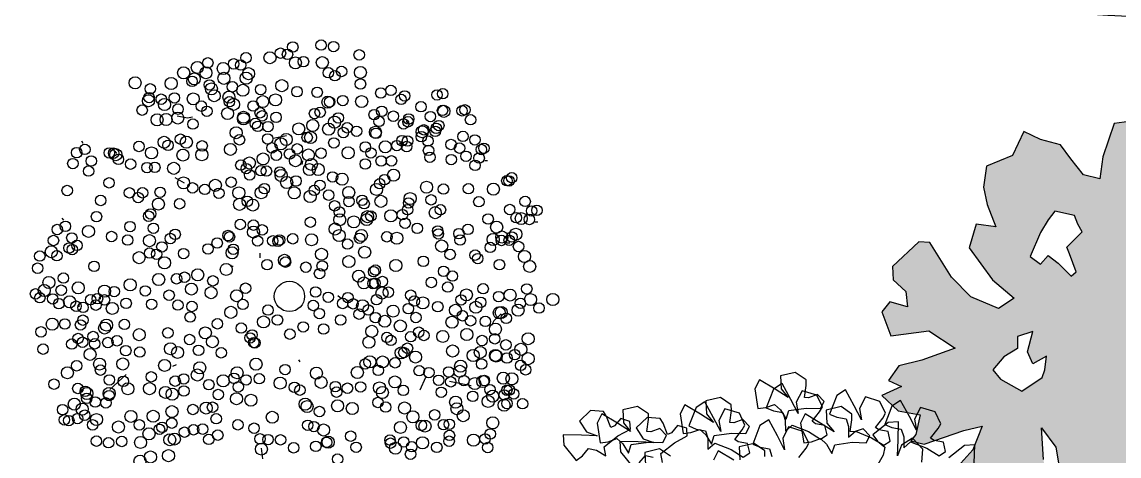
# Model space of a CAD drawing. Header units: millimetres. Extents: x 441061 to 442903, y 4515148 to 4515613.
# Drawn here: x 442218.07 to 442223.48, y 4515584.88 to 4515587.02 of the extents above; entities that cross this region are included whole.
import ezdxf

# ---------------------------------------------------------------- set-up
doc = ezdxf.new("R2010")
doc.units = ezdxf.units.MM
doc.layers.add('01_piscinas', color=254, linetype='Continuous')

msp = doc.modelspace()

# ---------------------------------------------------------------- hatches: boundary and pattern name
at = {"layer": '01_piscinas'}
h = msp.add_hatch(dxfattribs=at)
h.set_pattern_fill('DOTS', color=256, scale=0.0396, style=0)
h.set_pattern_definition([(0, (438810.241744, 4513410.972513), (0.014597253, 0.029194506), [0, -0.029194506])])
h.paths.add_polyline_path([(442223.6819, 4515585.7716), (442223.6729, 4515585.8147), (442223.7273, 4515585.8892), (442223.8431, 4515585.9412), (442223.9371, 4515586.1225), (442223.882, 4515586.2345), (442223.7676, 4515586.3503), (442223.6343, 4515586.2654), (442223.6109, 4515586.289), (442223.6196, 4515586.3705), (442223.7234, 4515586.3951), (442223.6385, 4515586.436), (442223.5723, 4515586.407), (442223.5374, 4515586.3466), (442223.5132, 4515586.4162), (442223.5333, 4515586.4465), (442223.5641, 4515586.4718), (442223.5529, 4515586.5283), (442223.4549, 4515586.5146), (442223.3995, 4515586.3507), (442223.3843, 4515586.242), (442223.3038, 4515586.2614), (442223.2421, 4515586.3408), (442223.1908, 4515586.4097), (442223.0917, 4515586.4367), (442223.0093, 4515586.4749), (442222.9531, 4515586.3569), (442222.8265, 4515586.3046), (442222.8114, 4515586.2014), (442222.8297, 4515586.1153), (442222.8712, 4515586.0056), (442222.7743, 4515586.019), (442222.7398, 4515585.9017), (442222.8552, 4515585.7454), (442222.9626, 4515585.6537), (442222.8846, 4515585.6027), (442222.7489, 4515585.6611), (442222.6527, 4515585.7585), (442222.546, 4515585.9286), (442222.492, 4515585.9326), (442222.3625, 4515585.8098), (442222.3653, 4515585.7449), (442222.4279, 4515585.6872), (442222.4356, 4515585.6116), (442222.35, 4515585.6363), (442222.3101, 4515585.5864), (442222.354, 4515585.4686), (442222.5418, 4515585.4929), (442222.671, 4515585.4073), (442222.5062, 4515585.3485), (442222.3941, 4515585.3209), (442222.3425, 4515585.2491), (442222.4061, 4515585.2184), (442222.3097, 4515585.1751), (442222.3906, 4515585.0989), (442222.4981, 4515585.0803), (442222.4778, 4515584.9824), (442222.4523, 4515584.9518), (442222.5192, 4515584.9348), (442222.7142, 4515585.0026), (442222.8044, 4515585.0241), (442222.759, 4515584.9065), (442222.6258, 4515584.7592), (442222.7038, 4515584.6803), (442222.7208, 4515584.697), (442222.6985, 4515584.7478), (442222.7611, 4515584.7577), (442222.7884, 4515584.6963), (442222.7948, 4515584.5882), (442222.8624, 4515584.5197), (442222.8887, 4515584.5665), (442222.8794, 4515584.6042), (442222.9997, 4515584.567), (442223.0402, 4515584.5654), (442223.0579, 4515584.666), (442223.1305, 4515584.7222), (442223.1063, 4515584.8595), (442223.0965, 4515585.0162), (442223.1683, 4515584.9208), (442223.2008, 4515584.7188), (442223.0825, 4515584.4719), (442223.1234, 4515584.4135), (442223.2293, 4515584.4192), (442223.2826, 4515584.4668), (442223.3199, 4515584.5193), (442223.3941, 4515584.4781), (442223.5206, 4515584.3951), (442223.6115, 4515584.3652), (442223.6706, 4515584.3561), (442223.6665, 4515584.456), (442223.568, 4515584.5615), (442223.5639, 4515584.5938), (442223.6623, 4515584.5507), (442223.7685, 4515584.4996), (442223.8318, 4515584.5257), (442223.826, 4515584.5824), (442223.7152, 4515584.655), (442223.7207, 4515584.7228), (442223.7149, 4515584.8471), (442223.5773, 4515584.9921), (442223.6703, 4515585.0163), (442223.9458, 4515584.7995), (442224.0492, 4515584.8133), (442224.1452, 4515584.8458), (442224.0768, 4515584.9602), (442224.1344, 4515584.9808), (442224.2254, 4515585.0186), (442224.2576, 4515585.2792), (442224.2339, 4515585.2975), (442224.0996, 4515585.3884), (442224.1395, 4515585.5059), (442224.2652, 4515585.5365), (442224.2979, 4515585.7404), (442224.1937, 4515585.9079), (442224.1761, 4515585.8749), (442224.1771, 4515585.7667), (442224.131, 4515585.8304), (442224.1666, 4515585.9071), (442224.1551, 4515585.9582), (442224.1079, 4515585.9947), (442224.0562, 4515585.9229), (442224.0237, 4515585.8544), (442223.8882, 4515585.8505), (442223.7804, 4515585.796)])
h.paths.add_polyline_path([(442223.2681, 4515585.7845), (442223.2428, 4515585.7635), (442223.1798, 4515585.8265), (442223.1294, 4515585.8643), (442223.0915, 4515585.8223), (442223.0411, 4515585.8601), (442223.0915, 4515585.9777), (442223.1294, 4515586.0407), (442223.163, 4515586.0827), (442223.2597, 4515586.0617), (442223.2765, 4515586.0197), (442223.2975, 4515585.9819), (442223.2218, 4515585.9063), (442223.2344, 4515585.8727)], flags=16)
h.paths.add_polyline_path([(442223.6589, 4515585.4947), (442223.7934, 4515585.6165), (442223.8943, 4515585.5997), (442223.8774, 4515585.5325), (442223.785, 4515585.4947), (442223.8102, 4515585.4149), (442223.7388, 4515585.3435), (442223.7346, 4515585.4149)], flags=16)
h.paths.add_polyline_path([(442223.0537, 4515585.4905), (442223.0285, 4515585.3897), (442223.0537, 4515585.3309), (442223.121, 4515585.3687), (442223.1126, 4515585.3015), (442223.1, 4515585.2637), (442222.9991, 4515585.1965), (442222.894, 4515585.2553), (442222.8562, 4515585.3015), (442222.9108, 4515585.3645), (442222.9781, 4515585.4065), (442222.9781, 4515585.4653)], flags=16)

# ---------------------------------------------------------------- linework, layer by layer
for p, q in [((442218.8858, 4515586.6352), (442218.8867, 4515586.6412)), ((442218.8371, 4515586.5523), (442218.8871, 4515586.5431)), ((442218.8871, 4515586.5431), (442218.9118, 4515586.5483)), ((442219.966, 4515586.5258), (442219.9834, 4515586.5109)), ((442223.4549, 4515586.5146), (442223.3995, 4515586.3507)), ((442223.5529, 4515586.5283), (442223.4549, 4515586.5146)), ((442219.3759, 4515586.4543), (442219.3104, 4515586.4402)), ((442223.0093, 4515586.4749), (442222.9531, 4515586.3569)), ((442223.0917, 4515586.4367), (442223.0093, 4515586.4749)), ((442218.3739, 4515586.4171), (442218.3661, 4515586.4279)), ((442219.9331, 4515586.419), (442219.9506, 4515586.4041)), ((442223.1908, 4515586.4097), (442223.0917, 4515586.4367)), ((442223.2421, 4515586.3408), (442223.1908, 4515586.4097)), ((442218.5043, 4515586.3606), (442218.5053, 4515586.3666)), ((442218.539, 4515586.3679), (442218.5312, 4515586.3788)), ((442222.9531, 4515586.3569), (442222.8265, 4515586.3046)), ((442223.3038, 4515586.2614), (442223.2421, 4515586.3408)), ((442223.3995, 4515586.3507), (442223.3843, 4515586.242)), ((442219.4526, 4515586.3126), (442219.4556, 4515586.3318)), ((442220.3535, 4515586.3332), (442220.3668, 4515586.333)), ((442222.8265, 4515586.3046), (442222.8114, 4515586.2014)), ((442218.8722, 4515586.2215), (442218.827, 4515586.247)), ((442223.3843, 4515586.242), (442223.3038, 4515586.2614)), ((442222.8114, 4515586.2014), (442222.8297, 4515586.1153)), ((442222.8297, 4515586.1153), (442222.8712, 4515586.0056)), ((442223.163, 4515586.0827), (442223.1294, 4515586.0407)), ((442223.2597, 4515586.0617), (442223.163, 4515586.0827)), ((442218.2781, 4515586.0381), (442218.2703, 4515586.0489)), ((442220.6008, 4515586.0306), (442220.6142, 4515586.0304)), ((442222.7743, 4515586.019), (442222.7398, 4515585.9017)), ((442222.8712, 4515586.0056), (442222.7743, 4515586.019)), ((442223.1294, 4515586.0407), (442223.0915, 4515585.9777)), ((442223.2765, 4515586.0197), (442223.2597, 4515586.0617)), ((442223.2975, 4515585.9819), (442223.2765, 4515586.0197)), ((442223.0915, 4515585.9777), (442223.0411, 4515585.8601)), ((442223.2218, 4515585.9063), (442223.2975, 4515585.9819)), ((442220.4631, 4515585.9272), (442220.4764, 4515585.927)), ((442222.492, 4515585.9326), (442222.3625, 4515585.8098)), ((442222.546, 4515585.9286), (442222.492, 4515585.9326)), ((442222.6527, 4515585.7585), (442222.546, 4515585.9286)), ((442223.2344, 4515585.8727), (442223.2218, 4515585.9063)), ((442219.2448, 4515585.8524), (442219.2464, 4515585.8753)), ((442222.7398, 4515585.9017), (442222.8552, 4515585.7454)), ((442223.0411, 4515585.8601), (442223.0915, 4515585.8223)), ((442223.0915, 4515585.8223), (442223.1294, 4515585.8643)), ((442223.1294, 4515585.8643), (442223.1798, 4515585.8265)), ((442223.2681, 4515585.7845), (442223.2344, 4515585.8727)), ((442219.099, 4515585.8125), (442219.1123, 4515585.8123)), ((442222.3625, 4515585.8098), (442222.3653, 4515585.7449)), ((442223.1798, 4515585.8265), (442223.2428, 4515585.7635)), ((442222.3653, 4515585.7449), (442222.4279, 4515585.6872)), ((442222.7489, 4515585.6611), (442222.6527, 4515585.7585)), ((442222.8552, 4515585.7454), (442222.9626, 4515585.6537)), ((442223.2428, 4515585.7635), (442223.2681, 4515585.7845)), ((442218.354, 4515585.6121), (442218.3556, 4515585.635)), ((442218.4594, 4515585.6493), (442218.461, 4515585.6722)), ((442219.6286, 4515585.6671), (442219.6461, 4515585.6522)), ((442222.35, 4515585.6363), (442222.3101, 4515585.5864)), ((442222.4356, 4515585.6116), (442222.35, 4515585.6363)), ((442222.4279, 4515585.6872), (442222.4356, 4515585.6116)), ((442222.8846, 4515585.6027), (442222.7489, 4515585.6611)), ((442222.9626, 4515585.6537), (442222.8846, 4515585.6027)), ((442222.3101, 4515585.5864), (442222.354, 4515585.4686)), ((442222.354, 4515585.4686), (442222.5418, 4515585.4929)), ((442222.5418, 4515585.4929), (442222.671, 4515585.4073)), ((442223.0537, 4515585.4905), (442222.9781, 4515585.4653)), ((442223.0285, 4515585.3897), (442223.0537, 4515585.4905)), ((442222.9781, 4515585.4653), (442222.9781, 4515585.4065)), ((442222.671, 4515585.4073), (442222.5062, 4515585.3485)), ((442222.9108, 4515585.3645), (442222.8562, 4515585.3015)), ((442222.9781, 4515585.4065), (442222.9108, 4515585.3645)), ((442223.0537, 4515585.3309), (442223.0285, 4515585.3897)), ((442223.121, 4515585.3687), (442223.0537, 4515585.3309)), ((442223.1126, 4515585.3015), (442223.121, 4515585.3687)), ((442218.831, 4515585.3266), (442218.8138, 4515585.3175)), ((442219.4434, 4515585.3403), (442219.4356, 4515585.3511)), ((442222.3941, 4515585.3209), (442222.3425, 4515585.2491)), ((442222.5062, 4515585.3485), (442222.3941, 4515585.3209)), ((442218.5853, 4515585.2785), (442218.5044, 4515585.205)), ((442220.0342, 4515585.2034), (442220.0618, 4515585.2644)), ((442221.8833, 4515585.2886), (442221.81, 4515585.2714)), ((442221.81, 4515585.2714), (442221.8132, 4515585.2075)), ((442221.9363, 4515585.2522), (442221.8833, 4515585.2886)), ((442222.8562, 4515585.3015), (442222.894, 4515585.2553)), ((442222.894, 4515585.2553), (442222.9991, 4515585.1965)), ((442222.9991, 4515585.1965), (442223.1, 4515585.2637)), ((442223.1, 4515585.2637), (442223.1126, 4515585.3015)), ((442220.1782, 4515585.2455), (442220.2854, 4515585.2243)), ((442221.7072, 4515585.2525), (442221.684, 4515585.207)), ((442221.684, 4515585.207), (442221.6993, 4515585.1102)), ((442221.784, 4515585.206), (442221.7072, 4515585.2525)), ((442221.7755, 4515585.2054), (442221.7404, 4515585.1139)), ((442221.8184, 4515585.2332), (442221.7755, 4515585.2054)), ((442221.8489, 4515585.1646), (442221.784, 4515585.206)), ((442221.8132, 4515585.2075), (442221.8489, 4515585.1646)), ((442221.8616, 4515585.1545), (442221.8184, 4515585.2332)), ((442221.928, 4515585.1656), (442221.9365, 4515585.2244)), ((442221.9365, 4515585.2244), (442221.9363, 4515585.2522)), ((442222.1302, 4515585.2025), (442222.0873, 4515585.1746)), ((442222.1734, 4515585.1238), (442222.1302, 4515585.2025)), ((442222.4061, 4515585.2184), (442222.3097, 4515585.1751)), ((442222.3425, 4515585.2491), (442222.4061, 4515585.2184)), ((442221.5151, 4515585.1654), (442221.4418, 4515585.1482)), ((442221.4418, 4515585.1482), (442221.4449, 4515585.0843)), ((442221.568, 4515585.129), (442221.5151, 4515585.1654)), ((442221.8971, 4515585.0862), (442221.8616, 4515585.1545)), ((442221.9169, 4515585.1981), (442221.8876, 4515585.1412)), ((442221.9889, 4515585.1764), (442221.9169, 4515585.1981)), ((442221.9486, 4515585.1637), (442221.928, 4515585.1656)), ((442221.9926, 4515585.1797), (442221.9486, 4515585.1637)), ((442222.0166, 4515585.1184), (442221.9889, 4515585.1764)), ((442222.025, 4515585.145), (442221.9926, 4515585.1797)), ((442222.0873, 4515585.1746), (442222.0522, 4515585.0831)), ((442222.2287, 4515585.1674), (442222.1994, 4515585.1105)), ((442222.3007, 4515585.1457), (442222.2287, 4515585.1674)), ((442222.3097, 4515585.1751), (442222.3906, 4515585.0989)), ((442222.4024, 4515585.1506), (442222.3595, 4515585.1228)), ((442222.4456, 4515585.072), (442222.4024, 4515585.1506)), ((442220.8739, 4515585.1005), (442220.8191, 4515585.0489)), ((442220.938, 4515585.0954), (442220.8739, 4515585.1005)), ((442220.9522, 4515585.0715), (442220.938, 4515585.0954)), ((442221.1061, 4515585.1206), (442221.0329, 4515585.1034)), ((442221.0329, 4515585.1034), (442221.036, 4515585.0395)), ((442221.1591, 4515585.0843), (442221.1061, 4515585.1206)), ((442221.339, 4515585.1293), (442221.3158, 4515585.0838)), ((442221.4158, 4515585.0828), (442221.339, 4515585.1293)), ((442221.3941, 4515585.116), (442221.359, 4515585.0245)), ((442221.4369, 4515585.1439), (442221.3941, 4515585.116)), ((442221.4802, 4515585.0652), (442221.4369, 4515585.1439)), ((442221.5354, 4515585.1088), (442221.5062, 4515585.0519)), ((442221.6075, 4515585.0871), (442221.5354, 4515585.1088)), ((442221.5598, 4515585.0424), (442221.5683, 4515585.1012)), ((442221.5683, 4515585.1012), (442221.568, 4515585.129)), ((442221.6993, 4515585.1102), (442221.7374, 4515585.1149)), ((442221.7374, 4515585.1149), (442221.7814, 4515585.1309)), ((442221.7404, 4515585.1139), (442221.7757, 4515585.0989)), ((442221.7757, 4515585.0989), (442221.8218, 4515585.0907)), ((442221.7814, 4515585.1309), (442221.8109, 4515585.1045)), ((442221.8109, 4515585.1045), (442221.8377, 4515585.0584)), ((442221.8377, 4515585.0584), (442221.852, 4515585.1007)), ((442221.852, 4515585.1007), (442221.9373, 4515585.1131)), ((442221.8876, 4515585.1412), (442221.8971, 4515585.0862)), ((442221.9373, 4515585.1131), (442222.0077, 4515585.111)), ((442221.9662, 4515585.0475), (442222.003, 4515585.0942)), ((442222.003, 4515585.0942), (442222.0166, 4515585.1184)), ((442222.0077, 4515585.111), (442222.025, 4515585.145)), ((442222.1088, 4515585.1198), (442222.0355, 4515585.1026)), ((442222.0355, 4515585.1026), (442222.0387, 4515585.0387)), ((442222.1618, 4515585.0835), (442222.1088, 4515585.1198)), ((442222.2089, 4515585.0555), (442222.1734, 4515585.1238)), ((442222.1994, 4515585.1105), (442222.2089, 4515585.0555)), ((442222.3284, 4515585.0877), (442222.3007, 4515585.1457)), ((442222.3595, 4515585.1228), (442222.3244, 4515585.0313)), ((442222.3906, 4515585.0989), (442222.4981, 4515585.0803)), ((442222.5008, 4515585.1155), (442222.4716, 4515585.0586)), ((442222.5729, 4515585.0939), (442222.5008, 4515585.1155)), ((442222.6006, 4515585.0359), (442222.5729, 4515585.0939)), ((442220.8191, 4515585.0489), (442220.8538, 4515584.9951)), ((442220.93, 4515585.0846), (442220.9068, 4515585.039)), ((442220.9068, 4515585.039), (442220.9222, 4515584.9422)), ((442221.0068, 4515585.0381), (442220.93, 4515585.0846)), ((442220.9741, 4515585.0163), (442220.9522, 4515585.0715)), ((442221.023, 4515585.0608), (442220.9929, 4515585.0249)), ((442221.0685, 4515585.047), (442221.023, 4515585.0608)), ((442221.036, 4515585.0395), (442221.0717, 4515584.9966)), ((442221.0705, 4515585.0089), (442221.0685, 4515585.047)), ((442221.1536, 4515585.0671), (442221.0988, 4515585.0155)), ((442221.1508, 4515584.9977), (442221.1594, 4515585.0564)), ((442221.2177, 4515585.062), (442221.1536, 4515585.0671)), ((442221.1594, 4515585.0564), (442221.1591, 4515585.0843)), ((442221.2319, 4515585.0381), (442221.2177, 4515585.062)), ((442221.3158, 4515585.0838), (442221.3311, 4515584.987)), ((442221.4806, 4515585.0414), (442221.4158, 4515585.0828)), ((442221.4449, 4515585.0843), (442221.4806, 4515585.0414)), ((442221.5156, 4515584.9969), (442221.4802, 4515585.0652)), ((442221.5062, 4515585.0519), (442221.5156, 4515584.9969)), ((442221.5803, 4515585.0405), (442221.5598, 4515585.0424)), ((442221.6243, 4515585.0565), (442221.5803, 4515585.0405)), ((442221.6352, 4515585.0291), (442221.6075, 4515585.0871)), ((442221.6568, 4515585.0219), (442221.6243, 4515585.0565)), ((442221.7521, 4515585.0547), (442221.7093, 4515585.0269)), ((442221.7954, 4515584.9761), (442221.7521, 4515585.0547)), ((442221.8218, 4515585.0907), (442221.8341, 4515585.0532)), ((442221.8341, 4515585.0532), (442221.8343, 4515584.9998)), ((442221.9327, 4515585.0838), (442221.9095, 4515585.0382)), ((442222.0095, 4515585.0373), (442221.9327, 4515585.0838)), ((442221.983, 4515585.0356), (442221.9662, 4515585.0475)), ((442222.0387, 4515585.0387), (442222.0744, 4515584.9958)), ((442222.0522, 4515585.0831), (442222.0875, 4515585.0682)), ((442222.0875, 4515585.0682), (442222.1336, 4515585.06)), ((442222.1336, 4515585.06), (442222.1459, 4515585.0224)), ((442222.1535, 4515584.9969), (442222.1621, 4515585.0556)), ((442222.1621, 4515585.0556), (442222.1618, 4515585.0835)), ((442222.3415, 4515585.042), (442222.2654, 4515584.9804)), ((442222.2779, 4515585.0168), (442222.3147, 4515585.0634)), ((442222.3147, 4515585.0634), (442222.3284, 4515585.0877)), ((442222.3926, 4515585.0447), (442222.3415, 4515585.042)), ((442222.3907, 4515584.955), (442222.3926, 4515585.0447)), ((442222.4811, 4515585.0037), (442222.4456, 4515585.072)), ((442222.4716, 4515585.0586), (442222.4811, 4515585.0037)), ((442222.4981, 4515585.0803), (442222.4778, 4515584.9824)), ((442220.8538, 4515584.9951), (442220.9061, 4515584.9758)), ((442220.9929, 4515585.0249), (442220.9741, 4515585.0163)), ((442221.0717, 4515584.9966), (442221.0068, 4515585.0381)), ((442221.0084, 4515584.9755), (442221.0705, 4515585.0089)), ((442221.0988, 4515585.0155), (442221.1335, 4515584.9617)), ((442221.1714, 4515584.9958), (442221.1508, 4515584.9977)), ((442221.2154, 4515585.0118), (442221.1714, 4515584.9958)), ((442221.2479, 4515584.9771), (442221.2154, 4515585.0118)), ((442221.2538, 4515584.9829), (442221.2319, 4515585.0381)), ((442221.2726, 4515584.9916), (442221.2538, 4515584.9829)), ((442221.3027, 4515585.0274), (442221.2726, 4515584.9916)), ((442221.3482, 4515585.0136), (442221.3027, 4515585.0274)), ((442221.3311, 4515584.987), (442221.3692, 4515584.9917)), ((442221.3502, 4515584.9755), (442221.3482, 4515585.0136)), ((442221.359, 4515585.0245), (442221.3943, 4515585.0096)), ((442221.3692, 4515584.9917), (442221.4132, 4515585.0077)), ((442221.3943, 4515585.0096), (442221.4403, 4515585.0014)), ((442221.4132, 4515585.0077), (442221.4426, 4515584.9813)), ((442221.4403, 4515585.0014), (442221.4527, 4515584.9638)), ((442221.4838, 4515584.9775), (442221.569, 4515584.9899)), ((442221.569, 4515584.9899), (442221.6395, 4515584.9878)), ((442221.5847, 4515584.9582), (442221.6215, 4515585.0048)), ((442221.6215, 4515585.0048), (442221.6352, 4515585.0291)), ((442221.6395, 4515584.9878), (442221.6568, 4515585.0219)), ((442221.7093, 4515585.0269), (442221.6741, 4515584.9354)), ((442221.8506, 4515585.0196), (442221.8214, 4515584.9627)), ((442221.8343, 4515584.9998), (442221.8679, 4515585.0293)), ((442221.9226, 4515584.998), (442221.8506, 4515585.0196)), ((442221.8679, 4515585.0293), (442221.9479, 4515584.9974)), ((442221.9095, 4515585.0382), (442221.9248, 4515584.9414)), ((442221.9503, 4515584.94), (442221.9226, 4515584.998)), ((442221.9479, 4515584.9974), (442222.0079, 4515584.9604)), ((442222.0291, 4515585.0275), (442221.983, 4515585.0356)), ((442222.0744, 4515584.9958), (442222.0095, 4515585.0373)), ((442222.0399, 4515584.9812), (442222.0291, 4515585.0275)), ((442222.1459, 4515585.0224), (442222.1461, 4515584.9691)), ((442222.1461, 4515584.9691), (442222.1797, 4515584.9986)), ((442222.1741, 4515584.995), (442222.1535, 4515584.9969)), ((442222.2181, 4515585.011), (442222.1741, 4515584.995)), ((442222.1797, 4515584.9986), (442222.2597, 4515584.9667)), ((442222.2506, 4515584.9763), (442222.2181, 4515585.011)), ((442222.2948, 4515585.0049), (442222.2779, 4515585.0168)), ((442222.3409, 4515584.9967), (442222.2948, 4515585.0049)), ((442222.3244, 4515585.0313), (442222.3597, 4515585.0163)), ((442222.3517, 4515584.9505), (442222.3409, 4515584.9967)), ((442222.3597, 4515585.0163), (442222.4058, 4515585.0082)), ((442222.4058, 4515585.0082), (442222.4181, 4515584.9706)), ((442222.5192, 4515584.9348), (442222.7142, 4515585.0026)), ((442222.5501, 4515584.965), (442222.5869, 4515585.0116)), ((442222.5869, 4515585.0116), (442222.6006, 4515585.0359)), ((442222.7142, 4515585.0026), (442222.8044, 4515585.0241)), ((442222.8044, 4515585.0241), (442222.759, 4515584.9065)), ((442223.1063, 4515584.8595), (442223.0965, 4515585.0162)), ((442223.0965, 4515585.0162), (442223.1683, 4515584.9208)), ((442220.7395, 4515584.9812), (442220.7422, 4515584.9301)), ((442220.8292, 4515584.9793), (442220.7395, 4515584.9812)), ((442220.9061, 4515584.9758), (442220.8292, 4515584.9793)), ((442220.9222, 4515584.9422), (442220.9602, 4515584.9469)), ((442220.9408, 4515584.9221), (442221.0084, 4515584.9755)), ((442220.9602, 4515584.9469), (442221.0042, 4515584.9629)), ((442221.0042, 4515584.9629), (442221.0337, 4515584.9365)), ((442221.0192, 4515584.9478), (442221.0219, 4515584.8967)), ((442221.1089, 4515584.9459), (442221.0192, 4515584.9478)), ((442221.0337, 4515584.9365), (442221.0605, 4515584.8904)), ((442221.0605, 4515584.8904), (442221.0748, 4515584.9327)), ((442221.0748, 4515584.9327), (442221.1601, 4515584.9452)), ((442221.1858, 4515584.9424), (442221.1089, 4515584.9459)), ((442221.1335, 4515584.9617), (442221.1858, 4515584.9424)), ((442221.1601, 4515584.9452), (442221.2305, 4515584.9431)), ((442221.2205, 4515584.8887), (442221.2881, 4515584.9421)), ((442221.2305, 4515584.9431), (442221.2479, 4515584.9771)), ((442221.2881, 4515584.9421), (442221.3502, 4515584.9755)), ((442221.4426, 4515584.9813), (442221.4695, 4515584.9352)), ((442221.4527, 4515584.9638), (442221.4528, 4515584.9105)), ((442221.4528, 4515584.9105), (442221.4864, 4515584.94)), ((442221.4695, 4515584.9352), (442221.4838, 4515584.9775)), ((442221.4864, 4515584.94), (442221.5665, 4515584.9081)), ((442221.6016, 4515584.9463), (442221.5847, 4515584.9582)), ((442221.6477, 4515584.9381), (442221.6016, 4515584.9463)), ((442221.68, 4515584.9384), (442221.6067, 4515584.9212)), ((442221.6585, 4515584.8919), (442221.6477, 4515584.9381)), ((442221.6741, 4515584.9354), (442221.7094, 4515584.9204)), ((442221.7329, 4515584.9021), (442221.68, 4515584.9384)), ((442221.8308, 4515584.9078), (442221.7954, 4515584.9761)), ((442221.8214, 4515584.9627), (442221.8308, 4515584.9078)), ((442221.9248, 4515584.9414), (442221.9629, 4515584.9461)), ((442221.9367, 4515584.9157), (442221.9503, 4515584.94)), ((442221.9629, 4515584.9461), (442222.0069, 4515584.9621)), ((442222.0069, 4515584.9621), (442222.0364, 4515584.9357)), ((442222.0079, 4515584.9604), (442222.0399, 4515584.9812)), ((442222.0364, 4515584.9357), (442222.0632, 4515584.8896)), ((442222.0632, 4515584.8896), (442222.0775, 4515584.9319)), ((442222.0775, 4515584.9319), (442222.1628, 4515584.9444)), ((442222.1628, 4515584.9444), (442222.2332, 4515584.9423)), ((442222.2332, 4515584.9423), (442222.2506, 4515584.9763)), ((442222.2597, 4515584.9667), (442222.3197, 4515584.9297)), ((442222.2654, 4515584.9804), (442222.2884, 4515584.9497)), ((442222.2884, 4515584.9497), (442222.3243, 4515584.9196)), ((442222.3197, 4515584.9297), (442222.3517, 4515584.9505)), ((442222.3872, 4515584.878), (442222.3907, 4515584.955)), ((442222.4065, 4515584.9304), (442222.3872, 4515584.878)), ((442222.4603, 4515584.9651), (442222.4065, 4515584.9304)), ((442222.4181, 4515584.9706), (442222.4183, 4515584.9173)), ((442222.4183, 4515584.9173), (442222.4518, 4515584.9467)), ((442222.4518, 4515584.9467), (442222.5319, 4515584.9149)), ((442222.4778, 4515584.9824), (442222.4523, 4515584.9518)), ((442222.4523, 4515584.9518), (442222.5192, 4515584.9348)), ((442222.5119, 4515584.9103), (442222.4603, 4515584.9651)), ((442222.567, 4515584.9531), (442222.5501, 4515584.965)), ((442222.6131, 4515584.9449), (442222.567, 4515584.9531)), ((442222.6239, 4515584.8987), (442222.6131, 4515584.9449)), ((442222.7676, 4515584.9313), (442222.7165, 4515584.9286)), ((442222.7657, 4515584.8416), (442222.7676, 4515584.9313)), ((442219.2498, 4515584.9145), (442219.2563, 4515584.863)), ((442220.7422, 4515584.9301), (442220.8038, 4515584.854)), ((442220.8038, 4515584.854), (442220.8345, 4515584.877)), ((442220.8345, 4515584.877), (442220.8646, 4515584.9129)), ((442220.8646, 4515584.9129), (442220.9033, 4515584.9048)), ((442220.9033, 4515584.9048), (442220.9496, 4515584.8782)), ((442220.9496, 4515584.8782), (442220.9408, 4515584.9221)), ((442221.0219, 4515584.8967), (442221.0835, 4515584.8206)), ((442221.1141, 4515584.8437), (442221.1442, 4515584.8795)), ((442221.2146, 4515584.9119), (442221.1413, 4515584.8947)), ((442221.1413, 4515584.8947), (442221.1445, 4515584.8308)), ((442221.1442, 4515584.8795), (442221.183, 4515584.8714)), ((442221.2676, 4515584.8755), (442221.2146, 4515584.9119)), ((442221.2292, 4515584.8449), (442221.2205, 4515584.8887)), ((442221.5039, 4515584.9024), (442221.4807, 4515584.8568)), ((442221.5807, 4515584.8559), (442221.5039, 4515584.9024)), ((442221.5665, 4515584.9081), (442221.6264, 4515584.8711)), ((442221.6067, 4515584.9212), (442221.6099, 4515584.8573)), ((442221.6264, 4515584.8711), (442221.6585, 4515584.8919)), ((442221.7094, 4515584.9204), (442221.7555, 4515584.9123)), ((442221.7332, 4515584.8742), (442221.7329, 4515584.9021)), ((442221.7555, 4515584.9123), (442221.7679, 4515584.8747)), ((442221.8999, 4515584.8691), (442221.9367, 4515584.9157)), ((442222.3162, 4515584.8809), (442222.2896, 4515584.8346)), ((442222.3243, 4515584.9196), (442222.3162, 4515584.8809)), ((442222.5068, 4515584.8462), (442222.5119, 4515584.9103)), ((442222.5319, 4515584.9149), (442222.5919, 4515584.8778)), ((442222.5919, 4515584.8778), (442222.6239, 4515584.8987)), ((442222.759, 4515584.9065), (442222.6258, 4515584.7592)), ((442222.7165, 4515584.9286), (442222.6404, 4515584.867)), ((442223.1683, 4515584.9208), (442223.2008, 4515584.7188))]:
    msp.add_line(p, q, dxfattribs=at)
at = {"layer": '01_piscinas', "elevation": 0}
msp.add_lwpolyline([(442224.3419, 4515586.9948, 0.018198), (442217.8082, 4515587.1666, 0.005162), (442216.4671, 4515587.1391, 0.026485), (442209.6133, 4515586.564, 0.006797), (442207.8604, 4515586.3107, 0.006797)], format="xyb", dxfattribs=at)
at = {"layer": '01_piscinas'}
msp.add_lwpolyline([(442220.4337, 4515585.5779), (442220.3966, 4515585.5432), (442220.3966, 4515585.5432), (442220.3861, 4515585.5203)], dxfattribs=at)
for centre, radius in [((442219.3457, 4515586.8615), 0.0258), ((442219.3803, 4515586.8557), 0.0258), ((442219.4065, 4515586.8917), 0.0258), ((442219.546, 4515586.9014), 0.0258), ((442219.6074, 4515586.8939), 0.0258), ((442219.7337, 4515586.8531), 0.0258), ((442218.9876, 4515586.8137), 0.0258), ((442219.1151, 4515586.8086), 0.0258), ((442219.1497, 4515586.8028), 0.0258), ((442219.1759, 4515586.8387), 0.0258), ((442219.294, 4515586.839), 0.0297), ((442219.4191, 4515586.8134), 0.0297), ((442219.459, 4515586.8196), 0.0258), ((442219.552, 4515586.8149), 0.0297), ((442218.8684, 4515586.7644), 0.0297), ((442218.936, 4515586.7912), 0.0297), ((442218.9783, 4515586.765), 0.0297), ((442219.0635, 4515586.786), 0.0297), ((442219.1885, 4515586.7604), 0.0297), ((442219.5817, 4515586.7651), 0.0258), ((442219.6137, 4515586.7503), 0.0258), ((442219.6467, 4515586.7712), 0.0258), ((442219.7396, 4515586.7665), 0.0297), ((442218.6292, 4515586.7151), 0.0297), ((442218.8068, 4515586.7122), 0.0297), ((442218.91, 4515586.7227), 0.0258), ((442218.9209, 4515586.7347), 0.0297), ((442218.9955, 4515586.705), 0.0258), ((442219.0053, 4515586.6853), 0.0297), ((442219.0669, 4515586.7375), 0.0297), ((442219.1085, 4515586.6958), 0.0258), ((442219.1768, 4515586.7381), 0.0297), ((442219.3523, 4515586.7013), 0.0297), ((442219.7399, 4515586.7095), 0.0258), ((442218.6983, 4515586.6425), 0.0258), ((442218.7039, 4515586.6854), 0.0258), ((442218.823, 4515586.6408), 0.0258), ((442218.9159, 4515586.6361), 0.0297), ((442219.0192, 4515586.6518), 0.0297), ((442219.0917, 4515586.6448), 0.0297), ((442219.1599, 4515586.6785), 0.0297), ((442219.2479, 4515586.6819), 0.0258), ((442219.3212, 4515586.6312), 0.0297), ((442219.427, 4515586.6717), 0.0258), ((442219.5266, 4515586.6685), 0.0258), ((442219.8404, 4515586.6652), 0.0258), ((442219.8902, 4515586.6779), 0.0258), ((442219.958, 4515586.6507), 0.0258), ((442220.1174, 4515586.6556), 0.0258), ((442220.1454, 4515586.6615), 0.0258), ((442218.664, 4515586.5809), 0.0258), ((442218.6952, 4515586.6272), 0.0297), ((442218.758, 4515586.6347), 0.0258), ((442218.7738, 4515586.6088), 0.0297), ((442218.8407, 4515586.5857), 0.0258), ((442218.9557, 4515586.6005), 0.0258), ((442219.0939, 4515586.6222), 0.0258), ((442219.1144, 4515586.6092), 0.0297), ((442219.2114, 4515586.601), 0.0258), ((442219.2583, 4515586.6227), 0.0297), ((442219.5794, 4515586.6199), 0.0297), ((442219.5879, 4515586.6215), 0.0258), ((442219.6529, 4515586.6277), 0.0258), ((442219.7458, 4515586.6229), 0.0297), ((442219.9401, 4515586.6337), 0.0258), ((442220.0382, 4515586.5975), 0.0258), ((442220.2548, 4515586.5823), 0.0258), ((442218.7374, 4515586.5328), 0.0297), ((442218.7819, 4515586.5347), 0.0297), ((442218.8394, 4515586.5418), 0.0297), ((442218.9831, 4515586.5751), 0.0258), ((442219.0851, 4515586.5639), 0.0297), ((442219.1633, 4515586.5375), 0.0297), ((442219.1637, 4515586.5455), 0.0297), ((442219.2456, 4515586.5677), 0.0258), ((442219.255, 4515586.5524), 0.0258), ((442219.324, 4515586.5454), 0.0258), ((442219.5134, 4515586.5636), 0.0258), ((442219.5413, 4515586.5703), 0.0258), ((442219.6309, 4515586.5424), 0.0258), ((442219.8075, 4515586.5584), 0.0258), ((442219.8451, 4515586.5747), 0.0258), ((442219.9021, 4515586.5508), 0.0258), ((442219.9775, 4515586.5372), 0.0258), ((442220.0846, 4515586.5488), 0.0258), ((442220.1443, 4515586.5794), 0.0258), ((442220.1513, 4515586.5749), 0.0297), ((442220.2408, 4515586.5776), 0.0258), ((442220.2825, 4515586.5334), 0.0258), ((442218.9141, 4515586.5121), 0.0258), ((442219.1274, 4515586.4695), 0.0297), ((442219.2218, 4515586.515), 0.0258), ((442219.2337, 4515586.501), 0.0258), ((442219.2843, 4515586.4998), 0.0258), ((442219.4357, 4515586.4882), 0.0297), ((442219.5047, 4515586.5053), 0.0297), ((442219.5832, 4515586.4869), 0.0297), ((442219.6118, 4515586.5215), 0.0297), ((442219.6745, 4515586.4938), 0.0258), ((442219.7205, 4515586.4766), 0.0258), ((442219.8134, 4515586.4718), 0.0297), ((442219.8318, 4515586.5253), 0.0258), ((442219.9522, 4515586.5128), 0.0258), ((442219.9741, 4515586.5234), 0.0258), ((442220.0439, 4515586.4743), 0.0297), ((442220.0517, 4515586.4837), 0.0258), ((442220.1084, 4515586.4765), 0.0258), ((442220.1135, 4515586.491), 0.0258), ((442220.1262, 4515586.5046), 0.0258), ((442218.7718, 4515586.4223), 0.0297), ((442218.8523, 4515586.4377), 0.0258), ((442218.8817, 4515586.4229), 0.0297), ((442219.1436, 4515586.4345), 0.0258), ((442219.2826, 4515586.4389), 0.0258), ((442219.3473, 4515586.4147), 0.0297), ((442219.3741, 4515586.436), 0.0297), ((442219.4773, 4515586.4465), 0.0258), ((442219.4942, 4515586.4462), 0.0297), ((442219.6089, 4515586.4192), 0.0258), ((442219.6555, 4515586.4704), 0.0258), ((442219.8164, 4515586.4666), 0.0258), ((442219.9446, 4515586.4303), 0.0258), ((442219.9719, 4515586.4286), 0.0258), ((442220.0399, 4515586.4499), 0.0258), ((442220.0724, 4515586.4287), 0.0258), ((442220.2452, 4515586.4513), 0.0258), ((442220.3041, 4515586.4339), 0.0258), ((442218.3412, 4515586.3713), 0.0258), ((442218.3816, 4515586.3873), 0.0258), ((442218.5021, 4515586.3699), 0.0258), ((442218.5232, 4515586.3686), 0.0258), ((442218.5344, 4515586.3614), 0.0297), ((442218.6482, 4515586.4017), 0.0258), ((442218.7102, 4515586.3701), 0.0297), ((442218.7916, 4515586.4075), 0.0258), ((442218.9581, 4515586.3609), 0.0297), ((442218.9594, 4515586.4048), 0.0258), ((442219.0988, 4515586.3875), 0.0297), ((442219.3036, 4515586.3948), 0.0258), ((442219.3903, 4515586.3647), 0.0258), ((442219.4281, 4515586.3899), 0.0258), ((442219.5457, 4515586.3687), 0.0258), ((442219.6795, 4515586.3704), 0.0297), ((442219.7638, 4515586.399), 0.0258), ((442219.7917, 4515586.3698), 0.0258), ((442219.8623, 4515586.4001), 0.0297), ((442219.9194, 4515586.406), 0.0258), ((442219.9676, 4515586.4013), 0.0258), ((442220.0756, 4515586.3825), 0.0258), ((442220.1862, 4515586.4115), 0.0258), ((442220.2284, 4515586.3937), 0.0258), ((442220.3362, 4515586.3867), 0.0258), ((442220.3484, 4515586.3928), 0.0258), ((442218.3225, 4515586.3175), 0.0258), ((442218.4131, 4515586.33), 0.0258), ((442218.5467, 4515586.3382), 0.0258), ((442218.6069, 4515586.3147), 0.0258), ((442218.8649, 4515586.3593), 0.0297), ((442219.1925, 4515586.3204), 0.0297), ((442219.2601, 4515586.3403), 0.0297), ((442219.3253, 4515586.3586), 0.0258), ((442219.4194, 4515586.3316), 0.0297), ((442219.4832, 4515586.36), 0.0297), ((442219.498, 4515586.3132), 0.0297), ((442219.7637, 4515586.3155), 0.0258), ((442219.842, 4515586.3303), 0.0258), ((442219.8928, 4515586.3309), 0.0258), ((442220.0825, 4515586.3487), 0.0258), ((442220.1874, 4515586.3372), 0.0258), ((442220.2602, 4515586.3535), 0.0258), ((442220.325, 4515586.3448), 0.0258), ((442218.3998, 4515586.2806), 0.0258), ((442218.6879, 4515586.2977), 0.0258), ((442218.7264, 4515586.2988), 0.0258), ((442218.8193, 4515586.294), 0.0297), ((442219.1503, 4515586.3101), 0.0258), ((442219.1772, 4515586.2928), 0.0258), ((442219.1939, 4515586.2615), 0.0258), ((442219.2489, 4515586.2823), 0.0258), ((442219.2767, 4515586.2807), 0.0258), ((442219.3428, 4515586.2762), 0.0258), ((442219.3493, 4515586.2585), 0.0297), ((442219.4882, 4515586.288), 0.0297), ((442219.5321, 4515586.2882), 0.0297), ((442219.9033, 4515586.2604), 0.0297), ((442220.305, 4515586.3088), 0.0258), ((442218.5009, 4515586.2226), 0.0258), ((442218.8681, 4515586.2223), 0.0297), ((442219.0246, 4515586.2104), 0.0297), ((442219.1027, 4515586.2259), 0.0258), ((442219.3762, 4515586.2241), 0.0297), ((442219.4222, 4515586.2317), 0.0258), ((442219.5398, 4515586.2105), 0.0258), ((442219.6025, 4515586.2517), 0.0258), ((442219.6495, 4515586.2407), 0.0297), ((442219.835, 4515586.2181), 0.0258), ((442219.8589, 4515586.2381), 0.0258), ((442220.0659, 4515586.2008), 0.0297), ((442220.4615, 4515586.2328), 0.0258), ((442220.4725, 4515586.2319), 0.0258), ((442220.4857, 4515586.2478), 0.0258), ((442218.2944, 4515586.1847), 0.0258), ((442218.6009, 4515586.1733), 0.0258), ((442218.6443, 4515586.1501), 0.0258), ((442218.666, 4515586.1735), 0.0258), ((442218.7527, 4515586.1761), 0.0258), ((442218.9126, 4515586.1979), 0.0258), ((442218.9723, 4515586.1901), 0.0258), ((442219.0424, 4515586.1713), 0.0258), ((442219.1406, 4515586.173), 0.0297), ((442219.2505, 4515586.1736), 0.0297), ((442219.2665, 4515586.1939), 0.0258), ((442219.4135, 4515586.1734), 0.0297), ((442219.4921, 4515586.155), 0.0297), ((442219.5124, 4515586.1852), 0.0258), ((442219.5834, 4515586.1619), 0.0258), ((442219.682, 4515586.1748), 0.0297), ((442219.8188, 4515586.1902), 0.0297), ((442219.9848, 4515586.145), 0.0297), ((442220.1492, 4515586.1919), 0.0258), ((442220.272, 4515586.1934), 0.0258), ((442220.3952, 4515586.1913), 0.0297), ((442218.4595, 4515586.1356), 0.0258), ((442218.7439, 4515586.1179), 0.0297), ((442218.8484, 4515586.1193), 0.0258), ((442219.1441, 4515586.1166), 0.0297), ((442219.1822, 4515586.1313), 0.0258), ((442219.209, 4515586.1132), 0.0297), ((442219.6127, 4515586.1093), 0.0258), ((442219.683, 4515586.1301), 0.0258), ((442219.748, 4515586.1362), 0.0258), ((442219.7579, 4515586.1196), 0.0258), ((442219.8409, 4515586.1315), 0.0297), ((442219.9771, 4515586.1236), 0.0258), ((442220.0879, 4515586.1388), 0.0258), ((442220.3237, 4515586.1294), 0.0258), ((442220.5515, 4515586.1312), 0.0258), ((442218.4389, 4515586.0559), 0.0258), ((442218.696, 4515586.0581), 0.0258), ((442218.7057, 4515586.0695), 0.0258), ((442219.6378, 4515586.0406), 0.0297), ((442219.6364, 4515586.0789), 0.0258), ((442219.7705, 4515586.0413), 0.0297), ((442219.7746, 4515586.056), 0.0297), ((442219.7913, 4515586.0587), 0.0258), ((442219.8898, 4515586.0598), 0.0297), ((442219.9469, 4515586.0657), 0.0258), ((442219.9721, 4515586.09), 0.0258), ((442220.1086, 4515586.0755), 0.0297), ((442220.1343, 4515586.09), 0.0258), ((442220.3691, 4515586.0443), 0.0258), ((442220.4758, 4515586.0911), 0.0258), ((442220.5076, 4515586.0509), 0.0258), ((442220.5325, 4515586.0464), 0.0297), ((442220.5724, 4515586.0421), 0.0258), ((442220.5836, 4515586.0841), 0.0258), ((442220.6098, 4515586.087), 0.0258), ((442218.2454, 4515585.9924), 0.0258), ((442218.2857, 4515586.0084), 0.0258), ((442218.3992, 4515585.9833), 0.0297), ((442218.604, 4515586.0068), 0.0258), ((442218.7192, 4515585.9988), 0.0258), ((442219.1475, 4515586.0176), 0.0258), ((442219.2124, 4515586.0142), 0.0258), ((442219.2558, 4515585.9909), 0.0258), ((442219.4931, 4515586.0288), 0.0258), ((442219.6149, 4515585.995), 0.0297), ((442219.707, 4515586.0301), 0.0297), ((442219.9602, 4515586.0233), 0.0258), ((442220.0199, 4515585.9983), 0.0258), ((442220.2699, 4515585.9933), 0.0258), ((442220.4112, 4515586.0043), 0.0297), ((442218.2266, 4515585.9385), 0.0258), ((442218.3173, 4515585.951), 0.0258), ((442218.5133, 4515585.9581), 0.0258), ((442218.5924, 4515585.9405), 0.0258), ((442218.6997, 4515585.9376), 0.0297), ((442218.8029, 4515585.9481), 0.0258), ((442218.8264, 4515585.9688), 0.0258), ((442219.0872, 4515585.9629), 0.0258), ((442219.0944, 4515585.9562), 0.0258), ((442219.2129, 4515585.9802), 0.0297), ((442219.233, 4515585.9367), 0.0258), ((442219.3074, 4515585.9365), 0.0258), ((442219.3335, 4515585.9346), 0.0258), ((442219.3411, 4515585.9408), 0.0258), ((442219.4061, 4515585.947), 0.0258), ((442219.499, 4515585.9422), 0.0297), ((442219.6349, 4515585.9627), 0.0297), ((442219.7355, 4515585.9494), 0.0258), ((442219.7448, 4515585.9633), 0.0297), ((442219.8701, 4515585.9568), 0.0258), ((442219.9191, 4515585.9496), 0.0297), ((442220.1207, 4515585.9855), 0.0258), ((442220.1241, 4515585.9709), 0.0258), ((442220.2254, 4515585.9723), 0.0258), ((442220.2313, 4515585.9409), 0.0258), ((442220.3939, 4515585.9436), 0.0297), ((442220.4368, 4515585.9557), 0.0297), ((442220.4346, 4515585.9387), 0.0258), ((442220.473, 4515585.9395), 0.0258), ((442220.4867, 4515585.9557), 0.0258), ((442220.5056, 4515585.9692), 0.0297), ((442218.2162, 4515585.8832), 0.0297), ((442218.3039, 4515585.9016), 0.0258), ((442218.3194, 4515585.8937), 0.0258), ((442218.3429, 4515585.9144), 0.0258), ((442218.7612, 4515585.9067), 0.0258), ((442218.9886, 4515585.8969), 0.0258), ((442219.0336, 4515585.926), 0.0258), ((442219.107, 4515585.8779), 0.0297), ((442219.1133, 4515585.8953), 0.0258), ((442219.6765, 4515585.921), 0.0258), ((442219.7606, 4515585.8806), 0.0297), ((442220.1402, 4515585.9114), 0.0297), ((442220.3799, 4515585.9044), 0.0258), ((442220.5192, 4515585.9086), 0.0258), ((442218.1595, 4515585.8618), 0.0258), ((442218.2437, 4515585.8634), 0.0258), ((442218.6488, 4515585.854), 0.0297), ((442218.7005, 4515585.8765), 0.0258), ((442218.7351, 4515585.8707), 0.0258), ((442218.7739, 4515585.8284), 0.0297), ((442218.8683, 4515585.8738), 0.0258), ((442219.365, 4515585.8408), 0.0297), ((442219.3704, 4515585.832), 0.0258), ((442219.5478, 4515585.8705), 0.0297), ((442219.6824, 4515585.8344), 0.0297), ((442220.0497, 4515585.8357), 0.0258), ((442220.1818, 4515585.8697), 0.0258), ((442220.3052, 4515585.8664), 0.0258), ((442220.318, 4515585.8493), 0.0258), ((442220.5485, 4515585.8594), 0.0297), ((442218.1488, 4515585.8021), 0.0258), ((442218.427, 4515585.8111), 0.0258), ((442218.9377, 4515585.7693), 0.0297), ((442219.0784, 4515585.7959), 0.0297), ((442219.2797, 4515585.8195), 0.0258), ((442219.4707, 4515585.8069), 0.0258), ((442219.5382, 4515585.7753), 0.0258), ((442219.5514, 4515585.8129), 0.0258), ((442219.8046, 4515585.7849), 0.0258), ((442219.8136, 4515585.7929), 0.0258), ((442219.9143, 4515585.8151), 0.0297), ((442220.1497, 4515585.7864), 0.0258), ((442220.4252, 4515585.8193), 0.0258), ((442220.5741, 4515585.8108), 0.0297), ((442218.2043, 4515585.7317), 0.0297), ((442218.2757, 4515585.7535), 0.0258), ((442218.6046, 4515585.7198), 0.0297), ((442218.7453, 4515585.7464), 0.0297), ((442218.8333, 4515585.7499), 0.0258), ((442218.873, 4515585.7576), 0.0258), ((442219.0124, 4515585.7397), 0.0258), ((442219.7312, 4515585.7626), 0.0297), ((442219.7569, 4515585.7294), 0.0297), ((442219.8017, 4515585.7261), 0.0258), ((442219.8113, 4515585.7279), 0.0258), ((442219.8482, 4515585.7364), 0.0258), ((442220.0894, 4515585.7317), 0.0258), ((442220.1931, 4515585.7631), 0.0258), ((442218.1383, 4515585.6754), 0.0258), ((442218.1816, 4515585.6922), 0.0297), ((442218.2649, 4515585.6937), 0.0258), ((442218.349, 4515585.7054), 0.0297), ((442218.4781, 4515585.689), 0.0297), ((442218.5263, 4515585.6866), 0.0258), ((442218.6792, 4515585.6901), 0.0258), ((442218.7968, 4515585.6689), 0.0258), ((442218.9065, 4515585.6992), 0.0297), ((442219.0036, 4515585.6814), 0.0297), ((442219.1295, 4515585.6664), 0.0297), ((442219.1736, 4515585.7035), 0.0258), ((442219.3901, 4515585.6631), 0.0747), ((442219.3901, 4515585.6631), 0.0747), ((442219.5188, 4515585.6846), 0.0258), ((442219.8462, 4515585.6797), 0.0297), ((442219.8775, 4515585.6838), 0.0258), ((442219.9876, 4515585.6689), 0.0258), ((442220.1703, 4515585.7089), 0.0258), ((442220.2621, 4515585.6704), 0.0297), ((442220.3445, 4515585.7007), 0.0258), ((442220.4212, 4515585.6621), 0.0258), ((442220.4774, 4515585.6696), 0.0297), ((442220.5598, 4515585.6999), 0.0258), ((442218.1596, 4515585.6565), 0.0258), ((442218.2232, 4515585.6505), 0.0258), ((442218.2534, 4515585.6274), 0.0258), ((442218.3066, 4515585.6362), 0.0297), ((442218.3381, 4515585.6146), 0.0258), ((442218.3727, 4515585.6088), 0.0258), ((442218.4098, 4515585.6467), 0.0258), ((442218.4361, 4515585.6201), 0.0258), ((442218.4435, 4515585.6518), 0.0258), ((442218.478, 4515585.646), 0.0258), ((442218.5168, 4515585.6037), 0.0297), ((442218.585, 4515585.6289), 0.0258), ((442218.7105, 4515585.6242), 0.0258), ((442218.8404, 4515585.6204), 0.0258), ((442218.9094, 4515585.6134), 0.0258), ((442219.1607, 4515585.6237), 0.0258), ((442219.5073, 4515585.6183), 0.0258), ((442219.5814, 4515585.6587), 0.0258), ((442219.6524, 4515585.6281), 0.0258), ((442219.6779, 4515585.657), 0.0258), ((442219.7034, 4515585.6264), 0.0258), ((442219.7504, 4515585.6166), 0.0297), ((442219.8193, 4515585.6469), 0.0258), ((442220.0054, 4515585.6399), 0.0258), ((442220.0474, 4515585.6309), 0.0297), ((442220.1212, 4515585.6124), 0.0258), ((442220.2358, 4515585.6455), 0.0258), ((442220.3088, 4515585.6094), 0.0297), ((442220.3326, 4515585.6339), 0.0258), ((442220.5283, 4515585.6292), 0.0258), ((442220.5784, 4515585.6474), 0.0297), ((442220.6883, 4515585.648), 0.0297), ((442218.9006, 4515585.5613), 0.0258), ((442219.1009, 4515585.5844), 0.0297), ((442219.2843, 4515585.5956), 0.0258), ((442219.5375, 4515585.5783), 0.0258), ((442219.7334, 4515585.5758), 0.0258), ((442219.778, 4515585.5968), 0.0258), ((442219.8135, 4515585.5583), 0.0258), ((442219.9009, 4515585.5907), 0.0297), ((442219.9761, 4515585.6027), 0.0258), ((442220.0134, 4515585.5589), 0.0258), ((442220.2079, 4515585.5947), 0.0297), ((442220.2424, 4515585.5675), 0.0258), ((442220.4239, 4515585.5823), 0.0297), ((442220.4338, 4515585.5838), 0.0297), ((442220.4584, 4515585.5551), 0.0258), ((442220.5168, 4515585.5952), 0.0297), ((442220.62, 4515585.6057), 0.0258), ((442218.2208, 4515585.5261), 0.0297), ((442218.2828, 4515585.527), 0.0258), ((442218.3603, 4515585.5224), 0.0258), ((442218.372, 4515585.5459), 0.0258), ((442218.4789, 4515585.507), 0.0297), ((442218.4882, 4515585.5217), 0.0297), ((442218.5763, 4515585.5252), 0.0258), ((442219.0349, 4515585.5281), 0.0258), ((442219.1525, 4515585.5069), 0.0258), ((442219.2622, 4515585.5371), 0.0297), ((442219.3307, 4515585.5469), 0.0258), ((442219.4576, 4515585.5126), 0.0258), ((442219.5583, 4515585.5023), 0.0258), ((442219.6419, 4515585.5469), 0.0258), ((442219.8595, 4515585.5405), 0.0297), ((442219.9364, 4515585.5174), 0.0297), ((442220.1911, 4515585.5358), 0.0297), ((442220.2824, 4515585.5427), 0.0258), ((442220.3556, 4515585.54), 0.0258), ((442220.4052, 4515585.5018), 0.0297), ((442218.1654, 4515585.4884), 0.0258), ((442218.3484, 4515585.4556), 0.0258), ((442218.4222, 4515585.4654), 0.0258), ((442218.6495, 4515585.4744), 0.0297), ((442218.7907, 4515585.4833), 0.0258), ((442218.8978, 4515585.4505), 0.0258), ((442218.9753, 4515585.4832), 0.0297), ((442219.1961, 4515585.4584), 0.0258), ((442219.2057, 4515585.4732), 0.0258), ((442219.392, 4515585.4773), 0.0258), ((442219.7957, 4515585.4908), 0.0297), ((442219.8704, 4515585.4611), 0.0258), ((442219.8901, 4515585.4463), 0.0258), ((442219.9876, 4515585.4644), 0.0258), ((442220.0271, 4515585.4866), 0.0258), ((442220.0526, 4515585.4705), 0.0258), ((442220.1456, 4515585.4658), 0.0297), ((442220.2645, 4515585.4752), 0.0297), ((442220.3392, 4515585.4455), 0.0258), ((442220.4019, 4515585.454), 0.0258), ((442220.5665, 4515585.4545), 0.0297), ((442218.1755, 4515585.4033), 0.0258), ((442218.3168, 4515585.4282), 0.0258), ((442218.3704, 4515585.4373), 0.0258), ((442218.4301, 4515585.4295), 0.0258), ((442218.495, 4515585.4356), 0.0258), ((442218.5398, 4515585.4442), 0.0258), ((442218.5834, 4515585.3957), 0.0258), ((442218.8033, 4515585.405), 0.0297), ((442218.9418, 4515585.3974), 0.0258), ((442219.0101, 4515585.4398), 0.0297), ((442219.2138, 4515585.4354), 0.0258), ((442219.2197, 4515585.4339), 0.0258), ((442219.7815, 4515585.437), 0.0297), ((442219.9716, 4515585.4078), 0.0258), ((442220.1944, 4515585.394), 0.0297), ((442220.3305, 4515585.3873), 0.0297), ((442220.4568, 4515585.4243), 0.0258), ((442220.5304, 4515585.4021), 0.0297), ((442218.4071, 4515585.3774), 0.0297), ((442218.6523, 4515585.3887), 0.0258), ((442218.8387, 4515585.387), 0.0297), ((442219.0538, 4515585.3853), 0.0258), ((442219.7861, 4515585.3404), 0.0297), ((442219.8491, 4515585.3401), 0.0297), ((442219.9402, 4515585.3845), 0.0297), ((442219.9538, 4515585.3864), 0.0258), ((442220.0116, 4515585.3643), 0.0297), ((442220.2954, 4515585.3717), 0.0297), ((442220.4053, 4515585.3724), 0.0297), ((442220.4091, 4515585.3689), 0.0297), ((442220.4621, 4515585.3597), 0.0258), ((442220.5004, 4515585.3758), 0.0258), ((442220.5668, 4515585.3562), 0.0297), ((442218.2954, 4515585.2869), 0.0297), ((442218.3411, 4515585.3211), 0.0258), ((442218.454, 4515585.3295), 0.0297), ((442218.4586, 4515585.2999), 0.0258), ((442218.5684, 4515585.3301), 0.0297), ((442218.7747, 4515585.323), 0.0297), ((442218.9478, 4515585.3109), 0.0297), ((442219.1318, 4515585.2868), 0.0297), ((442219.225, 4515585.3289), 0.0297), ((442219.3683, 4515585.3024), 0.0258), ((442219.5229, 4515585.2848), 0.0297), ((442219.7246, 4515585.2882), 0.0297), ((442219.7633, 4515585.3305), 0.0258), ((442219.8277, 4515585.2987), 0.0258), ((442219.9109, 4515585.336), 0.0258), ((442220.0294, 4515585.2969), 0.0258), ((442220.0774, 4515585.2875), 0.0258), ((442220.1747, 4515585.291), 0.0258), ((442220.23, 4515585.2941), 0.0297), ((442220.2338, 4515585.3195), 0.0297), ((442220.337, 4515585.33), 0.0258), ((442220.5297, 4515585.3232), 0.0258), ((442220.5541, 4515585.3013), 0.0258), ((442218.2294, 4515585.2306), 0.0258), ((442218.5022, 4515585.2514), 0.0258), ((442218.5712, 4515585.2444), 0.0258), ((442218.7087, 4515585.2667), 0.0258), ((442218.8263, 4515585.2455), 0.0258), ((442218.869, 4515585.2564), 0.0258), ((442218.936, 4515585.2758), 0.0297), ((442219.063, 4515585.247), 0.0297), ((442219.1165, 4515585.2592), 0.0258), ((442219.1762, 4515585.2514), 0.0258), ((442219.2411, 4515585.2575), 0.0258), ((442219.3442, 4515585.2359), 0.0297), ((442219.5459, 4515585.2393), 0.0297), ((442219.9097, 4515585.2415), 0.0297), ((442220.1253, 4515585.2498), 0.0258), ((442220.185, 4515585.2421), 0.0258), ((442220.25, 4515585.2482), 0.0258), ((442220.3034, 4515585.2335), 0.0297), ((442220.3429, 4515585.2435), 0.0297), ((442220.3506, 4515585.2484), 0.0258), ((442220.4441, 4515585.2601), 0.0297), ((442220.4867, 4515585.2569), 0.0297), ((442218.347, 4515585.2094), 0.0258), ((442218.3834, 4515585.1954), 0.0258), ((442218.3912, 4515585.1844), 0.0297), ((442218.5011, 4515585.1851), 0.0297), ((442218.5936, 4515585.208), 0.0297), ((442218.7, 4515585.2085), 0.0297), ((442218.7786, 4515585.1901), 0.0297), ((442218.8117, 4515585.1812), 0.0297), ((442218.8699, 4515585.197), 0.0258), ((442218.9926, 4515585.2282), 0.0258), ((442219.039, 4515585.1795), 0.0258), ((442219.1377, 4515585.2173), 0.0258), ((442219.4144, 4515585.2151), 0.0258), ((442219.4413, 4515585.2013), 0.0258), ((442219.6161, 4515585.2185), 0.0258), ((442219.622, 4515585.1914), 0.0258), ((442219.6758, 4515585.2108), 0.0258), ((442219.7407, 4515585.2169), 0.0258), ((442219.8337, 4515585.2122), 0.0297), ((442219.8481, 4515585.1893), 0.0297), ((442219.9513, 4515585.1998), 0.0258), ((442220.1383, 4515585.1908), 0.0258), ((442220.3781, 4515585.2039), 0.0258), ((442220.3917, 4515585.1717), 0.0297), ((442220.4488, 4515585.1776), 0.0258), ((442220.4614, 4515585.2007), 0.0258), ((442220.4741, 4515585.202), 0.0258), ((442220.4956, 4515585.1827), 0.0258), ((442218.3297, 4515585.1322), 0.0297), ((442218.3906, 4515585.1609), 0.0258), ((442218.4328, 4515585.1427), 0.0258), ((442218.4851, 4515585.1383), 0.0258), ((442218.501, 4515585.1742), 0.0258), ((442219.1289, 4515585.159), 0.0297), ((442219.2001, 4515585.1514), 0.0297), ((442219.4674, 4515585.1323), 0.0297), ((442219.4768, 4515585.1203), 0.0297), ((442219.6274, 4515585.1239), 0.0297), ((442219.826, 4515585.1403), 0.0258), ((442220.2089, 4515585.142), 0.0297), ((442220.2933, 4515585.1706), 0.0258), ((442220.3694, 4515585.1456), 0.0297), ((442220.448, 4515585.1272), 0.0297), ((442220.4621, 4515585.1352), 0.0258), ((442220.5392, 4515585.1341), 0.0258), ((442218.2718, 4515585.1049), 0.0258), ((442218.3683, 4515585.1074), 0.0297), ((442218.3807, 4515585.0776), 0.0258), ((442218.6085, 4515585.0718), 0.0297), ((442218.7184, 4515585.0724), 0.0297), ((442218.8109, 4515585.0954), 0.0297), ((442218.914, 4515585.1058), 0.0258), ((442218.9796, 4515585.113), 0.0297), ((442219.0109, 4515585.1171), 0.0258), ((442219.3053, 4515585.0674), 0.0297), ((442219.5379, 4515585.0958), 0.0258), ((442219.6997, 4515585.1107), 0.0297), ((442219.8643, 4515585.1179), 0.0258), ((442219.9573, 4515585.1132), 0.0297), ((442219.9985, 4515585.0696), 0.0297), ((442220.1057, 4515585.0794), 0.0258), ((442220.2154, 4515585.1096), 0.0297), ((442220.2467, 4515585.0752), 0.0297), ((442218.2808, 4515585.0548), 0.0258), ((442218.3023, 4515585.0511), 0.0258), ((442218.3458, 4515585.0609), 0.0258), ((442218.4199, 4515585.0299), 0.0258), ((442218.4388, 4515585.0562), 0.0297), ((442218.547, 4515585.0196), 0.0297), ((442218.6501, 4515585.0301), 0.0258), ((442218.7621, 4515585.0179), 0.0258), ((442218.81, 4515585.0386), 0.0258), ((442219.0288, 4515585.0604), 0.0258), ((442219.136, 4515585.0304), 0.0258), ((442219.2154, 4515585.0136), 0.0258), ((442219.4801, 4515585.0282), 0.0258), ((442219.5107, 4515585.0216), 0.0258), ((442219.9369, 4515585.0174), 0.0297), ((442220.0401, 4515585.0279), 0.0258), ((442220.058, 4515585.024), 0.0297), ((442220.1493, 4515585.0309), 0.0258), ((442220.1784, 4515585.0329), 0.0258), ((442220.392, 4515585.0401), 0.0297), ((442218.6976, 4515584.9858), 0.0297), ((442218.7493, 4515585.0084), 0.0258), ((442218.7999, 4515584.957), 0.0297), ((442218.8226, 4515584.9602), 0.0297), ((442218.8724, 4515584.9941), 0.0258), ((442218.9171, 4515585.0057), 0.0258), ((442218.9623, 4515585.009), 0.0258), ((442219.0368, 4515584.9794), 0.0258), ((442219.2447, 4515584.961), 0.0258), ((442219.5583, 4515585.0048), 0.0297), ((442219.6918, 4515584.9744), 0.0258), ((442220.1786, 4515584.9783), 0.0258), ((442220.297, 4515584.9549), 0.0297), ((442220.3541, 4515584.9609), 0.0258), ((442220.3794, 4515584.9852), 0.0258), ((442218.4384, 4515584.9499), 0.0258), ((442218.4981, 4515584.9421), 0.0258), ((442218.5631, 4515584.9482), 0.0258), ((442218.6561, 4515584.9435), 0.0297), ((442218.9923, 4515584.9584), 0.0258), ((442219.2516, 4515584.9108), 0.0297), ((442219.2844, 4515584.9575), 0.0258), ((442219.346, 4515584.9563), 0.0258), ((442219.4106, 4515584.9172), 0.0258), ((442219.5198, 4515584.9243), 0.0258), ((442219.5729, 4515584.944), 0.0258), ((442219.5806, 4515584.945), 0.0297), ((442219.7187, 4515584.9197), 0.0258), ((442219.8855, 4515584.9551), 0.0258), ((442219.8881, 4515584.9399), 0.0258), ((442219.9123, 4515584.9149), 0.0297), ((442219.9531, 4515584.946), 0.0258), ((442219.9926, 4515584.9223), 0.0258), ((442220.046, 4515584.9413), 0.0297), ((442220.1162, 4515584.9195), 0.0258), ((442220.177, 4515584.9497), 0.0258), ((442220.3674, 4515584.9184), 0.0258), ((442218.6534, 4515584.8517), 0.0297), ((442218.7049, 4515584.8717), 0.0297), ((442218.794, 4515584.8783), 0.0297), ((442219.6273, 4515584.8616), 0.0258), ((442219.9869, 4515584.8853), 0.0258)]:
    msp.add_circle(centre, radius, dxfattribs=at)

doc.saveas('drawing.dxf')
